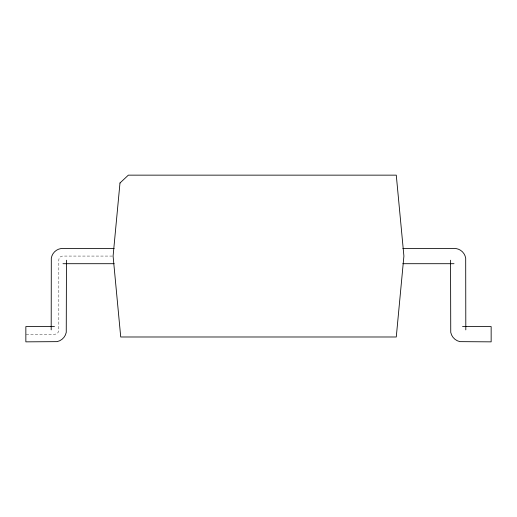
<?xml version="1.0" encoding="UTF-8"?>
<svg xmlns="http://www.w3.org/2000/svg" width="517" height="517" viewBox="0 0 517 517"><rect width="100%" height="100%" fill="white"/><g stroke="black" fill="none" stroke-linecap="round" stroke-linejoin="round"><path stroke-width="0.39" stroke-dasharray="2.58 1.94" d="M112.292 256.07L62.641 256.07A3.916 3.916 0 0 0 58.822 259.883L58.822 330.402A4.168 4.168 0 0 1 55.009 334.221L25.85 334.221"/><path stroke-width="0.78" d="M114.16 248.438L60.993 248.554A11.561 11.561 0 0 0 51.306 258.235L51.189 329.872M402.84 248.438L456.007 248.554A11.561 11.561 0 0 1 465.694 258.235L465.811 329.872M62.977 263.702L114.16 263.702M402.84 263.702L454.023 263.702M54.472 326.582L25.85 326.582L25.85 341.853L56.999 341.647A11.813 11.813 0 0 0 66.254 332.392L66.454 260.225M462.528 326.582L491.15 326.582L491.15 341.853L460.001 341.647A11.813 11.813 0 0 1 450.746 332.392L450.546 260.225M119.983 183.005L113.094 256.07L120.726 336.987L396.274 336.987L403.906 256.07L396.274 175.147L128.358 175.147L119.983 183.005"/></g></svg>
